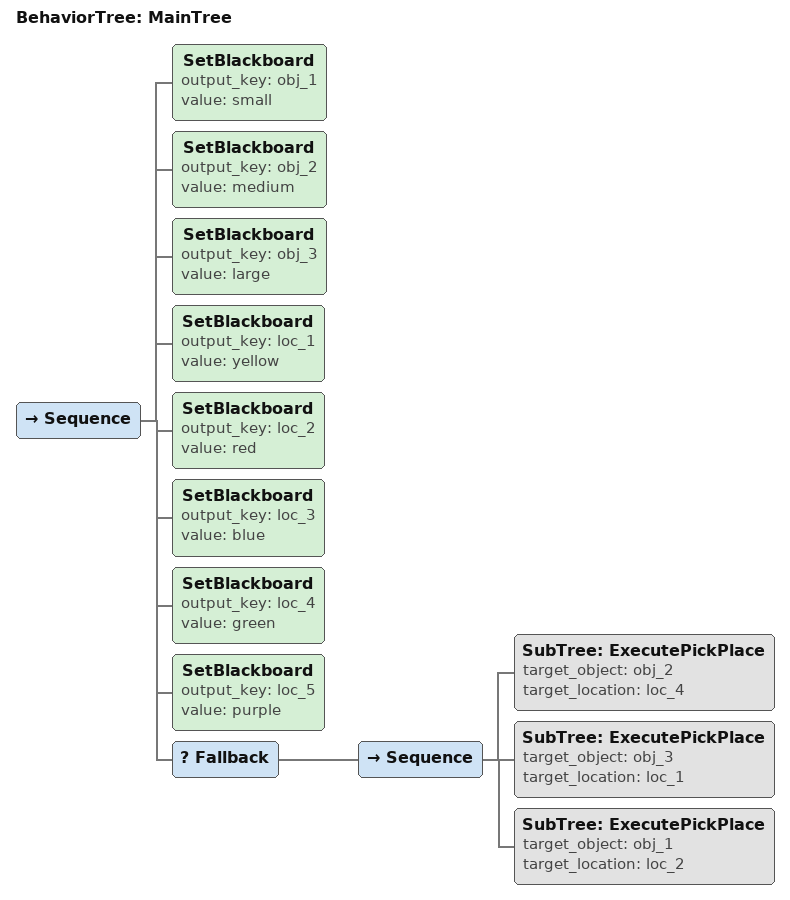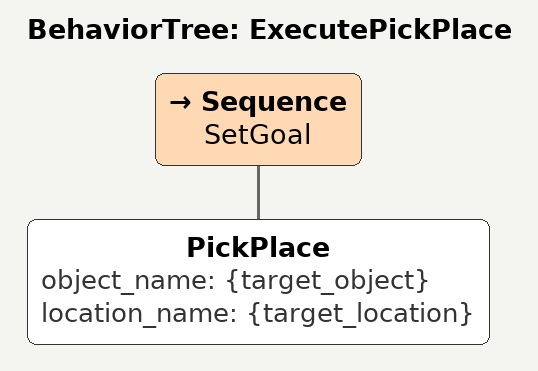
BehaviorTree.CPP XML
<root main_tree_to_execute = "MainTree">
    <BehaviorTree ID="MainTree">
        <Sequence>
            <SetBlackboard output_key="obj_1" value="small" />
            <SetBlackboard output_key="obj_2" value="medium" />
            <SetBlackboard output_key="obj_3" value="large" />
            <SetBlackboard output_key="loc_1" value="yellow" />
            <SetBlackboard output_key="loc_2" value="red" />
            <SetBlackboard output_key="loc_3" value="blue" />
            <SetBlackboard output_key="loc_4" value="green" />
            <SetBlackboard output_key="loc_5" value="purple" />
            <Fallback>
                <Sequence>
                    <SubTree ID="ExecutePickPlace" target_object="obj_2" target_location="loc_4" />
                    <SubTree ID="ExecutePickPlace" target_object="obj_3" target_location="loc_1" />
                    <SubTree ID="ExecutePickPlace" target_object="obj_1" target_location="loc_2" />
                </Sequence>
            </Fallback>
        </Sequence>
    </BehaviorTree>

    <BehaviorTree ID="ExecutePickPlace">
        <Sequence name="SetGoal">
            <PickPlace object_name="{target_object}" location_name="{target_location}" />
        </Sequence>
    </BehaviorTree>
</root>
